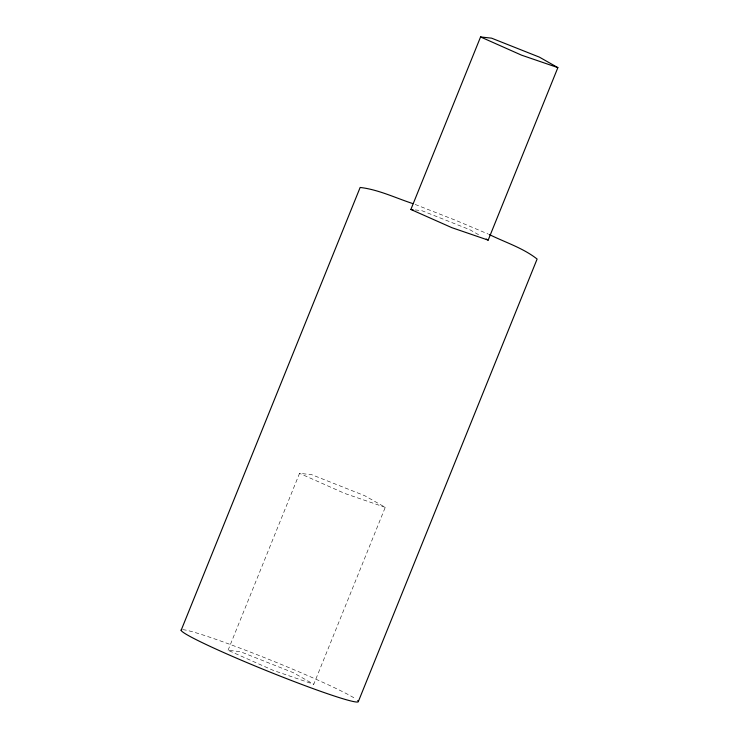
<?xml version="1.0" encoding="UTF-8"?>
<svg xmlns="http://www.w3.org/2000/svg" width="739" height="739" viewBox="0 0 739 739"><rect width="100%" height="100%" fill="white"/><g stroke="black" fill="none" stroke-linecap="round" stroke-linejoin="round"><path stroke-width="0.55" stroke-dasharray="3.69 2.77" d="M228.055 650.292L299.544 473.348L311.747 474.697L364.715 495.703L385.25 507.351L313.761 684.286L273.485 670.476L228.055 650.292L240.258 651.632L293.235 672.647L313.761 684.286M415.272 209.95L421.877 210.68L469.653 229.626L480.378 235.713M385.25 507.351L344.974 493.532L299.544 473.348M415.133 204.444L456.009 220.453L488.156 234.023M182.699 629.683A95.59 5.672 22 0 1 268.017 659.049A95.59 5.672 22 0 1 356.096 699.214"/><path stroke-width="1.11" d="M181.129 630.321L360.152 187.457C378.433 189.553 395.568 197.987 412.99 203.641M410.866 209.47L480.572 36.95L491.574 38.16L539.35 57.115L557.871 67.618L488.174 240.129L451.843 227.667L410.866 209.47L413.073 209.71M358.397 701.413L537.114 259.056C523.073 247.944 505.171 242.392 489.2 234.475M557.871 67.618L521.54 55.157L480.572 36.95M486.225 239.03L488.174 240.129M357.731 700.507A95.59 5.672 22 0 1 271.509 672.675A95.59 5.672 22 0 1 181.434 629.804"/></g></svg>
